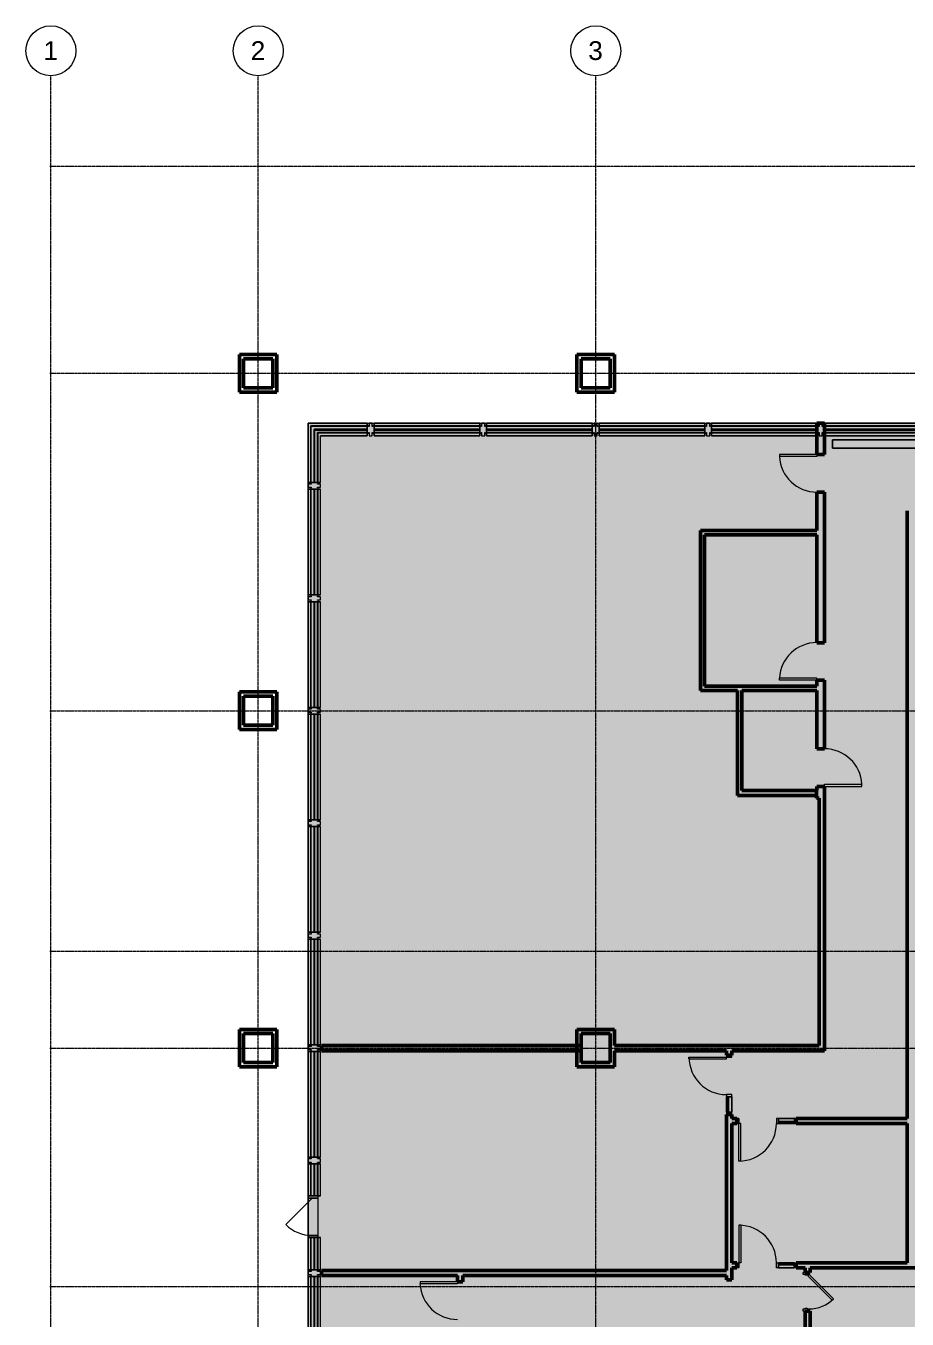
# Model space of a CAD drawing. Header units: inches. Extents: x -223 to 3310, y -687 to 1630.
# Drawn here: x -223 to 623, y 388 to 1630 of the extents above; entities that cross this region are included whole.
import ezdxf

# ---------------------------------------------------------------- set-up
doc = ezdxf.new("R2010")
doc.units = ezdxf.units.IN
doc.header["$MEASUREMENT"] = 0
doc.linetypes.add('Grid Line 1_2_', pattern=[0.875, 0.5, -0.125, 0.125, -0.125])
for name, color, linetype, lineweight in [('A-DOOR', 31, 'Continuous', 13), ('A-DOOR-FRAM', 31, 'Continuous', 20), ('A-DOOR-GLAZ', 31, 'Continuous', 30), ('A-FLOR', 192, 'Continuous', 13), ('A-FLOR-PATT', 8, 'Continuous', 13), ('A-GLAZ-CURT', 52, 'Continuous', 9), ('A-GLAZ-CWMG', 51, 'Continuous', 9), ('A-WALL', 113, 'Continuous', 13), ('I-WALL', 2, 'Continuous', 13), ('M-EQPM', 50, 'Continuous', 9), ('S-GRID', 1, 'Continuous', 9), ('S-GRID-IDEN', 1, 'Continuous', 9)]:
    doc.layers.add(name, color=color, linetype=linetype, lineweight=lineweight)
doc.styles.add('Arial_1', font='arial.ttf', dxfattribs={"height": 18})

# ---------------------------------------------------------------- blocks, each defined once
blk = doc.blocks.new('Single-Flush - 36_ x 84_-922003-Level 2')
at = {"layer": 'A-DOOR', "lineweight": 20}
for p, q in [((16, -3.6), (16, -39.6)), ((18, -3.6), (16, -3.6)), ((18, -3.6), (18, -39.6)), ((18, -39.6), (16, -39.6))]:
    blk.add_line(p, q, dxfattribs=at)
at = {"layer": 'A-DOOR', "lineweight": 9}
blk.add_arc((18, -3.6), 36.1, 180, 266.8211, dxfattribs=at)
blk = doc.blocks.new('Single-Flush - 36_ x 84_-922005-Level 2')
at = {"layer": 'A-DOOR', "lineweight": 20}
for p, q in [((16, 3.6), (16, 39.6)), ((18, 39.6), (16, 39.6)), ((18, 3.6), (18, 39.6)), ((18, 3.6), (16, 3.6))]:
    blk.add_line(p, q, dxfattribs=at)
at = {"layer": 'A-DOOR', "lineweight": 9}
blk.add_arc((18, 3.6), 36.1, 93.1789, 180, dxfattribs=at)
blk = doc.blocks.new('Door Single - Hinged _ Sidelite-Full - F-3_-0_ x 8_-0_ _ 14_ SL-1050490-Level 2')
at = {"layer": 'A-DOOR', "lineweight": 20}
for p, q in [((16.25, 38.5), (18, 38.5)), ((16.25, 38.5), (16.25, 2.5)), ((18, 38.5), (18, 2.5)), ((16.25, 2.5), (18, 2.5))]:
    blk.add_line(p, q, dxfattribs=at)
at = {"layer": 'A-DOOR'}
for p, q in [((18, 2.5), (18, 2.5)), ((18, 0.75), (18, 0.75))]:
    blk.add_line(p, q, dxfattribs=at)
at = {"layer": 'A-DOOR', "lineweight": 9}
blk.add_arc((18, 2.5), 36, 90, 180, dxfattribs=at)
at = {"layer": 'A-DOOR-FRAM'}
for p, q in [((-35, 2.5), (-37, 2.5)), ((-37, 2.5), (-37, -2.5)), ((-35, -2.5), (-35, 2.5)), ((-18, 2.5), (-20, 2.5)), ((-20, 2.5), (-20, -2.5)), ((-18, -2.5), (-18, 2.5)), ((20, 2.5), (18, 2.5)), ((18, 2.5), (18, -2.5)), ((20, -2.5), (20, 2.5)), ((-37, -2.5), (-35, -2.5)), ((-20, -2.5), (-18, -2.5)), ((18, -2.5), (20, -2.5))]:
    blk.add_line(p, q, dxfattribs=at)
at = {"layer": 'A-DOOR-FRAM', "lineweight": 9}
for p, q in [((-18, 2.5), (-37, 2.5)), ((-37, 2.5), (-37, 2.5)), ((-37, -2.5), (-37, 2.5)), ((-35, 2.5), (-35, 2.5)), ((-35, 2.5), (-20, 2.5)), ((-35, -2.5), (-35, 2.5)), ((-20, 2.5), (-20, 2.5)), ((-20, -2.5), (-20, 2.5)), ((-18, 2.5), (-18, 2.5)), ((-18, -2.5), (-18, 2.5)), ((20, 2.5), (18, 2.5)), ((18, 2.5), (18, 2.5)), ((18, -2.5), (18, 2.5)), ((20, 2.5), (20, 2.5)), ((20, -2.5), (20, 2.5)), ((-37, -2.5), (-37, -2.5)), ((-37, -2.5), (-18, -2.5)), ((-20, -2.5), (-35, -2.5)), ((-35, -2.5), (-35, -2.5)), ((-20, -2.5), (-20, -2.5)), ((-18, -2.5), (-18, -2.5)), ((18, -2.5), (18, -2.5)), ((18, -2.5), (20, -2.5)), ((20, -2.5), (20, -2.5))]:
    blk.add_line(p, q, dxfattribs=at)
at = {"layer": 'A-DOOR-GLAZ'}
blk.add_line((-35, 0.75), (-20, 0.75), dxfattribs=at)
blk = doc.blocks.new('Single-Flush - 36_ x 84_-471121-Level 2')
at = {"layer": 'A-DOOR', "lineweight": 20}
for p, q in [((16, 2.5), (16, 38.5)), ((18, 38.5), (16, 38.5)), ((18, 2.5), (18, 38.5)), ((18, 2.5), (16, 2.5))]:
    blk.add_line(p, q, dxfattribs=at)
at = {"layer": 'A-DOOR', "lineweight": 9}
blk.add_arc((18, 2.5), 36.1, 93.1789, 180, dxfattribs=at)
blk = doc.blocks.new('Door Single - Hinged _ Sidelite-Full - F-3_-0_ x 8_-0_ _ 14_ SL-1050516-Level 2')
at = {"layer": 'A-DOOR', "lineweight": 20}
for p, q in [((16.25, -2.4375), (18, -2.4375)), ((16.25, -38.4375), (16.25, -2.4375)), ((18, -38.4375), (18, -2.4375)), ((16.25, -38.4375), (18, -38.4375))]:
    blk.add_line(p, q, dxfattribs=at)
at = {"layer": 'A-DOOR'}
for p, q in [((18, -0.6875), (18, -0.6875)), ((18, -2.4375), (18, -2.4375))]:
    blk.add_line(p, q, dxfattribs=at)
at = {"layer": 'A-DOOR', "lineweight": 9}
blk.add_arc((18, -2.4375), 36, 180, 270, dxfattribs=at)
at = {"layer": 'A-DOOR-FRAM'}
for p, q in [((-37, 2.4375), (-35, 2.4375)), ((-37, -2.4375), (-37, 2.4375)), ((-35, 2.4375), (-35, -2.4375)), ((-20, 2.4375), (-18, 2.4375)), ((-20, -2.4375), (-20, 2.4375)), ((-18, 2.4375), (-18, -2.4375)), ((18, 2.4375), (20, 2.4375)), ((18, -2.4375), (18, 2.4375)), ((20, 2.4375), (20, -2.4375)), ((-35, -2.4375), (-37, -2.4375)), ((-18, -2.4375), (-20, -2.4375)), ((20, -2.4375), (18, -2.4375))]:
    blk.add_line(p, q, dxfattribs=at)
at = {"layer": 'A-DOOR-FRAM', "lineweight": 9}
for p, q in [((-37, 2.4375), (-37, -2.4375)), ((-37, 2.4375), (-18, 2.4375)), ((-37, 2.4375), (-37, 2.4375)), ((-35, 2.4375), (-35, -2.4375)), ((-35, 2.4375), (-35, 2.4375)), ((-20, 2.4375), (-35, 2.4375)), ((-20, 2.4375), (-20, -2.4375)), ((-20, 2.4375), (-20, 2.4375)), ((-18, 2.4375), (-18, -2.4375)), ((-18, 2.4375), (-18, 2.4375)), ((18, 2.4375), (18, -2.4375)), ((18, 2.4375), (20, 2.4375)), ((18, 2.4375), (18, 2.4375)), ((20, 2.4375), (20, -2.4375)), ((20, 2.4375), (20, 2.4375)), ((-37, -2.4375), (-37, -2.4375)), ((-18, -2.4375), (-37, -2.4375)), ((-35, -2.4375), (-20, -2.4375)), ((-35, -2.4375), (-35, -2.4375)), ((-20, -2.4375), (-20, -2.4375)), ((-18, -2.4375), (-18, -2.4375)), ((18, -2.4375), (18, -2.4375)), ((20, -2.4375), (18, -2.4375)), ((20, -2.4375), (20, -2.4375))]:
    blk.add_line(p, q, dxfattribs=at)
at = {"layer": 'A-DOOR-GLAZ'}
blk.add_line((-35, -0.6875), (-20, -0.6875), dxfattribs=at)
blk = doc.blocks.new('Door-Passage-Single-Flush - 33_ x 84_-2993196-Level 2')
at = {"layer": 'A-DOOR', "lineweight": 20}
for p, q in [((-8.1, -23.8), (15.3, -0.5)), ((16.5, -1.7), (-6.8, -25)), ((15.3, -0.5), (16.5, -1.7)), ((-6.8, -25), (-8.1, -23.8))]:
    blk.add_line(p, q, dxfattribs=at)
at = {"layer": 'A-DOOR', "lineweight": 9}
blk.add_arc((16.5, -1.7), 33, 180, 225, dxfattribs=at)
at = {"layer": 'A-DOOR-FRAM'}
for p, q in [((-18.5, 4.1), (-16.5, 4.1)), ((-18.5, -1.7), (-18.5, 4.1)), ((-16.5, 4.1), (-16.5, 2.1)), ((-16.5, 2.1), (-15.9, 2.1)), ((-16.5, 0.3), (-16.5, -1.7)), ((-15.9, 0.3), (-16.5, 0.3)), ((-15.9, 2.1), (-15.9, 0.3)), ((15.9, 2.1), (16.5, 2.1)), ((15.9, 0.3), (15.9, 2.1)), ((16.5, 0.3), (15.9, 0.3)), ((16.5, 4.1), (18.5, 4.1)), ((16.5, 2.1), (16.5, 4.1)), ((16.5, -1.7), (16.5, 0.3)), ((18.5, 4.1), (18.5, -1.7)), ((-16.5, -1.7), (-18.5, -1.7)), ((18.5, -1.7), (16.5, -1.7))]:
    blk.add_line(p, q, dxfattribs=at)
blk = doc.blocks.new('System Panel - Glazed-1469462-Level 2')
at = {"layer": 'A-GLAZ-CURT', "lineweight": 13}
for p, q in [((25.4, 0.5), (-25.4, 0.5)), ((-25.4, 0.5), (-25.4, -0.5)), ((25.4, -0.5), (25.4, 0.5)), ((-25.4, -0.5), (25.4, -0.5))]:
    blk.add_line(p, q, dxfattribs=at)
at = {"layer": 'A-GLAZ-CURT'}
for p, q in [((-25.4, 0.5), (-25.4, 0.5)), ((25.4, 0.5), (25.4, 0.5)), ((-25.4, -0.5), (-25.4, -0.5)), ((25.4, -0.5), (25.4, -0.5))]:
    blk.add_line(p, q, dxfattribs=at)
blk = doc.blocks.new('System Panel - Glazed-1395019-Level 2')
at = {"layer": 'A-GLAZ-CURT', "lineweight": 13}
for p, q in [((50.7, 0.5), (-50.7, 0.5)), ((-50.7, 0.5), (-50.7, -0.5)), ((50.7, -0.5), (50.7, 0.5)), ((-50.7, -0.5), (50.7, -0.5))]:
    blk.add_line(p, q, dxfattribs=at)
at = {"layer": 'A-GLAZ-CURT'}
for p, q in [((-50.7, 0.5), (-50.7, 0.5)), ((50.7, 0.5), (50.7, 0.5)), ((-50.7, -0.5), (-50.7, -0.5)), ((50.7, -0.5), (50.7, -0.5))]:
    blk.add_line(p, q, dxfattribs=at)
blk = doc.blocks.new('System Panel - Glazed-1469461-Level 2')
at = {"layer": 'A-GLAZ-CURT', "lineweight": 13}
for p, q in [((50.7, 0.5), (-50.7, 0.5)), ((-50.7, 0.5), (-50.7, -0.5)), ((50.7, -0.5), (50.7, 0.5)), ((-50.7, -0.5), (50.7, -0.5))]:
    blk.add_line(p, q, dxfattribs=at)
at = {"layer": 'A-GLAZ-CURT'}
for p, q in [((-50.7, 0.5), (-50.7, 0.5)), ((50.7, 0.5), (50.7, 0.5)), ((-50.7, -0.5), (-50.7, -0.5)), ((50.7, -0.5), (50.7, -0.5))]:
    blk.add_line(p, q, dxfattribs=at)
blk = doc.blocks.new('System Panel - Glazed-1469370-Level 2')
at = {"layer": 'A-GLAZ-CURT', "lineweight": 13}
for p, q in [((15.4, 0.5), (-15.4, 0.5)), ((-15.4, 0.5), (-15.4, -0.5)), ((15.4, -0.5), (15.4, 0.5)), ((-15.4, -0.5), (15.4, -0.5))]:
    blk.add_line(p, q, dxfattribs=at)
at = {"layer": 'A-GLAZ-CURT'}
for p, q in [((-15.4, 0.5), (-15.4, 0.5)), ((15.4, 0.5), (15.4, 0.5)), ((-15.4, -0.5), (-15.4, -0.5)), ((15.4, -0.5), (15.4, -0.5))]:
    blk.add_line(p, q, dxfattribs=at)
blk = doc.blocks.new('Rectangular Mullion - WCB_Mullion_01-1008572-Level 2')
at = {"layer": 'A-GLAZ-CWMG', "lineweight": 20}
for p, q in [((-3.2, -3.5), (-3.2, 3.5)), ((-3.2, 3.5), (-2, 3.5)), ((-2, 3.5), (-2, 3)), ((-2, 3), (-1.5, 3)), ((-1.5, 3), (-1.5, 6)), ((-1.5, 6), (1.5, 6)), ((1.5, 6), (1.5, 3)), ((1.5, 3), (2, 3)), ((2, 3), (2, 3.5)), ((2, 3.5), (3.3, 3.5)), ((3.3, 3.5), (3.3, -3.5)), ((-2, -3.5), (-3.2, -3.5)), ((-1.5, -3), (-2, -3)), ((-2, -3), (-2, -3.5)), ((-1.5, -6), (-1.5, -3)), ((1.5, -6), (-1.5, -6)), ((2, -3), (1.5, -3)), ((1.5, -3), (1.5, -6)), ((2, -3.5), (2, -3)), ((3.3, -3.5), (2, -3.5))]:
    blk.add_line(p, q, dxfattribs=at)
at = {"layer": 'A-GLAZ-CWMG'}
for p, q in [((-3.2, 3.5), (-3.2, 3.5)), ((-2, 3.5), (-2, 3.5)), ((-2, 3), (-2, 3)), ((-1.5, 6), (-1.5, 6)), ((-1.5, 3), (-1.5, 3)), ((1.5, 6), (1.5, 6)), ((1.5, 3), (1.5, 3)), ((2, 3.5), (2, 3.5)), ((2, 3), (2, 3)), ((3.3, 3.5), (3.3, 3.5)), ((-3.2, -3.5), (-3.2, -3.5)), ((-2, -3), (-2, -3)), ((-2, -3.5), (-2, -3.5)), ((-1.5, -3), (-1.5, -3)), ((-1.5, -6), (-1.5, -6)), ((1.5, -3), (1.5, -3)), ((1.5, -6), (1.5, -6)), ((2, -3), (2, -3)), ((2, -3.5), (2, -3.5)), ((3.3, -3.5), (3.3, -3.5))]:
    blk.add_line(p, q, dxfattribs=at)
blk = doc.blocks.new('Rectangular Mullion - WCB_Mullion_01-963693-Level 2')
at = {"layer": 'A-GLAZ-CWMG'}
for p, q in [((48, 1248), (48, 1248)), ((48, 1248), (48, 1191.2)), ((48, 1191.2), (48, 1248)), ((50.5, 1245.5), (50.5, 1245.5)), ((50.5, 1191.2), (50.5, 1245.5)), ((50.5, 1191.2), (50.5, 1245.5)), ((50.5, 1245.5), (50.5, 1245.5)), ((50.5, 1191.2), (50.5, 1245.5)), ((50.5, 1191.2), (50.5, 1245.5)), ((51, 1245), (51, 1245)), ((51, 1191.2), (51, 1245)), ((51, 1191.2), (51, 1245)), ((51, 1245), (51, 1245)), ((51, 1191.2), (51, 1245)), ((51, 1191.2), (51, 1245)), ((57, 1239), (57, 1239)), ((57, 1191.2), (57, 1239)), ((57, 1191.2), (57, 1239)), ((57, 1239), (57, 1239)), ((57, 1191.2), (57, 1239)), ((57, 1191.2), (57, 1239)), ((57.5, 1238.5), (57.5, 1238.5)), ((57.5, 1191.2), (57.5, 1238.5)), ((57.5, 1191.2), (57.5, 1238.5)), ((57.5, 1238.5), (57.5, 1238.5)), ((57.5, 1191.2), (57.5, 1238.5)), ((57.5, 1191.2), (57.5, 1238.5)), ((60, 1236), (60, 1236)), ((60, 1191.2), (60, 1236)), ((60, 1191.2), (60, 1236)), ((48, 1191.2), (51, 1191.2)), ((51, 1191.2), (48, 1191.2)), ((48, 1191.2), (48, 1191.2)), ((51, 1191.2), (50.5, 1191.2)), ((50.5, 1191.2), (50.5, 1191.2)), ((50.5, 1191.2), (57.5, 1191.2)), ((57.5, 1191.2), (50.5, 1191.2)), ((50.5, 1191.2), (50.5, 1191.2)), ((50.5, 1191.2), (51, 1191.2)), ((51, 1191.2), (51, 1191.2)), ((51, 1191.2), (51, 1191.2)), ((57.5, 1191.2), (57, 1191.2)), ((57, 1191.2), (57, 1191.2)), ((57, 1191.2), (60, 1191.2)), ((60, 1191.2), (57, 1191.2)), ((57, 1191.2), (57, 1191.2)), ((57, 1191.2), (57.5, 1191.2)), ((57.5, 1191.2), (57.5, 1191.2)), ((57.5, 1191.2), (57.5, 1191.2)), ((60, 1191.2), (60, 1191.2))]:
    blk.add_line(p, q, dxfattribs=at)
blk = doc.blocks.new('Rectangular Mullion - WCB_Mullion_01-957299-Level 2')
at = {"layer": 'A-GLAZ-CWMG'}
for p, q in [((48, 1184.7), (48, 1184.7)), ((48, 1184.7), (51, 1184.7)), ((51, 1184.7), (48, 1184.7)), ((48, 1184.7), (48, 1083.2)), ((48, 1083.2), (48, 1184.7)), ((51, 1184.7), (50.5, 1184.7)), ((50.5, 1184.7), (50.5, 1184.7)), ((50.5, 1184.7), (57.5, 1184.7)), ((57.5, 1184.7), (50.5, 1184.7)), ((50.5, 1184.7), (50.5, 1184.7)), ((50.5, 1184.7), (51, 1184.7)), ((50.5, 1083.2), (50.5, 1184.7)), ((50.5, 1083.2), (50.5, 1184.7)), ((50.5, 1083.2), (50.5, 1184.7)), ((50.5, 1083.2), (50.5, 1184.7)), ((51, 1184.7), (51, 1184.7)), ((51, 1184.7), (51, 1184.7)), ((51, 1083.2), (51, 1184.7)), ((51, 1083.2), (51, 1184.7)), ((51, 1083.2), (51, 1184.7)), ((51, 1083.2), (51, 1184.7)), ((57.5, 1184.7), (57, 1184.7)), ((57, 1184.7), (57, 1184.7)), ((57, 1184.7), (60, 1184.7)), ((60, 1184.7), (57, 1184.7)), ((57, 1184.7), (57, 1184.7)), ((57, 1184.7), (57.5, 1184.7)), ((57, 1083.2), (57, 1184.7)), ((57, 1083.2), (57, 1184.7)), ((57, 1083.2), (57, 1184.7)), ((57, 1083.2), (57, 1184.7)), ((57.5, 1184.7), (57.5, 1184.7)), ((57.5, 1184.7), (57.5, 1184.7)), ((57.5, 1083.2), (57.5, 1184.7)), ((57.5, 1083.2), (57.5, 1184.7)), ((57.5, 1083.2), (57.5, 1184.7)), ((57.5, 1083.2), (57.5, 1184.7)), ((60, 1184.7), (60, 1184.7)), ((60, 1083.2), (60, 1184.7)), ((60, 1083.2), (60, 1184.7)), ((48, 1083.2), (51, 1083.2)), ((51, 1083.2), (48, 1083.2)), ((48, 1083.2), (48, 1083.2)), ((51, 1083.2), (50.5, 1083.2)), ((50.5, 1083.2), (50.5, 1083.2)), ((50.5, 1083.2), (57.5, 1083.2)), ((57.5, 1083.2), (50.5, 1083.2)), ((50.5, 1083.2), (50.5, 1083.2)), ((50.5, 1083.2), (51, 1083.2)), ((51, 1083.2), (51, 1083.2)), ((51, 1083.2), (51, 1083.2)), ((57.5, 1083.2), (57, 1083.2)), ((57, 1083.2), (57, 1083.2)), ((57, 1083.2), (60, 1083.2)), ((60, 1083.2), (57, 1083.2)), ((57, 1083.2), (57, 1083.2)), ((57, 1083.2), (57.5, 1083.2)), ((57.5, 1083.2), (57.5, 1083.2)), ((57.5, 1083.2), (57.5, 1083.2)), ((60, 1083.2), (60, 1083.2))]:
    blk.add_line(p, q, dxfattribs=at)
blk = doc.blocks.new('Rectangular Mullion - WCB_Mullion_01-1008837-Level 2')
at = {"layer": 'A-GLAZ-CWMG'}
for p, q in [((48, 536.7), (48, 536.7)), ((48, 536.7), (51, 536.7)), ((51, 536.7), (48, 536.7)), ((48, 536.7), (48, 506)), ((48, 506), (48, 536.7)), ((51, 536.7), (50.5, 536.7)), ((50.5, 536.7), (50.5, 536.7)), ((50.5, 536.7), (57.5, 536.7)), ((57.5, 536.7), (50.5, 536.7)), ((50.5, 536.7), (50.5, 536.7)), ((50.5, 536.7), (51, 536.7)), ((50.5, 506), (50.5, 536.7)), ((50.5, 506), (50.5, 536.7)), ((50.5, 506), (50.5, 536.7)), ((50.5, 506), (50.5, 536.7)), ((51, 536.7), (51, 536.7)), ((51, 536.7), (51, 536.7)), ((51, 506), (51, 536.7)), ((51, 506), (51, 536.7)), ((51, 506), (51, 536.7)), ((51, 506), (51, 536.7)), ((57.5, 536.7), (57, 536.7)), ((57, 536.7), (57, 536.7)), ((57, 536.7), (60, 536.7)), ((60, 536.7), (57, 536.7)), ((57, 536.7), (57, 536.7)), ((57, 536.7), (57.5, 536.7)), ((57, 506), (57, 536.7)), ((57, 506), (57, 536.7)), ((57, 506), (57, 536.7)), ((57, 506), (57, 536.7)), ((57.5, 536.7), (57.5, 536.7)), ((57.5, 536.7), (57.5, 536.7)), ((57.5, 506), (57.5, 536.7)), ((57.5, 506), (57.5, 536.7)), ((57.5, 506), (57.5, 536.7)), ((57.5, 506), (57.5, 536.7)), ((60, 536.7), (60, 536.7)), ((60, 506), (60, 536.7)), ((60, 506), (60, 536.7)), ((48, 506), (51, 506)), ((51, 506), (48, 506)), ((48, 506), (48, 506)), ((51, 506), (50.5, 506)), ((50.5, 506), (50.5, 506)), ((50.5, 506), (57.5, 506)), ((57.5, 506), (50.5, 506)), ((50.5, 506), (50.5, 506)), ((50.5, 506), (51, 506)), ((51, 506), (51, 506)), ((51, 506), (51, 506)), ((57.5, 506), (57, 506)), ((57, 506), (57, 506)), ((57, 506), (60, 506)), ((60, 506), (57, 506)), ((57, 506), (57, 506)), ((57, 506), (57.5, 506)), ((57.5, 506), (57.5, 506)), ((57.5, 506), (57.5, 506)), ((60, 506), (60, 506))]:
    blk.add_line(p, q, dxfattribs=at)
blk = doc.blocks.new('System Panel - Glazed-1636993-Level 2')
at = {"layer": 'A-GLAZ-CURT', "lineweight": 13}
for p, q in [((25.4, 0.5), (-25.4, 0.5)), ((-25.4, 0.5), (-25.4, -0.5)), ((25.4, -0.5), (25.4, 0.5)), ((-25.4, -0.5), (25.4, -0.5))]:
    blk.add_line(p, q, dxfattribs=at)
at = {"layer": 'A-GLAZ-CURT'}
for p, q in [((-25.4, 0.5), (-25.4, 0.5)), ((25.4, 0.5), (25.4, 0.5)), ((-25.4, -0.5), (-25.4, -0.5)), ((25.4, -0.5), (25.4, -0.5))]:
    blk.add_line(p, q, dxfattribs=at)
blk = doc.blocks.new('Rectangular Mullion - WCB_Mullion_01-963694-Level 2')
at = {"layer": 'A-GLAZ-CWMG'}
for p, q in [((48, 1248), (48, 1248)), ((104.8, 1248), (48, 1248)), ((104.8, 1248), (48, 1248)), ((50.5, 1245.5), (50.5, 1245.5)), ((104.8, 1245.5), (50.5, 1245.5)), ((104.8, 1245.5), (50.5, 1245.5)), ((50.5, 1245.5), (50.5, 1245.5)), ((104.8, 1245.5), (50.5, 1245.5)), ((104.8, 1245.5), (50.5, 1245.5)), ((51, 1245), (51, 1245)), ((104.8, 1245), (51, 1245)), ((104.8, 1245), (51, 1245)), ((51, 1245), (51, 1245)), ((104.8, 1245), (51, 1245)), ((104.8, 1245), (51, 1245)), ((104.8, 1245), (104.8, 1248)), ((104.8, 1248), (104.8, 1248)), ((104.8, 1248), (104.8, 1245)), ((104.8, 1238.5), (104.8, 1245.5)), ((104.8, 1245.5), (104.8, 1245.5)), ((104.8, 1245.5), (104.8, 1245)), ((104.8, 1245), (104.8, 1245.5)), ((104.8, 1245.5), (104.8, 1245.5)), ((104.8, 1245.5), (104.8, 1238.5)), ((104.8, 1245), (104.8, 1245)), ((104.8, 1245), (104.8, 1245)), ((57, 1239), (57, 1239)), ((104.8, 1239), (57, 1239)), ((104.8, 1239), (57, 1239)), ((57, 1239), (57, 1239)), ((104.8, 1239), (57, 1239)), ((104.8, 1239), (57, 1239)), ((57.5, 1238.5), (57.5, 1238.5)), ((104.8, 1238.5), (57.5, 1238.5)), ((104.8, 1238.5), (57.5, 1238.5)), ((57.5, 1238.5), (57.5, 1238.5)), ((104.8, 1238.5), (57.5, 1238.5)), ((104.8, 1238.5), (57.5, 1238.5)), ((60, 1236), (60, 1236)), ((60, 1236), (104.8, 1236)), ((104.8, 1236), (60, 1236)), ((104.8, 1236), (104.8, 1239)), ((104.8, 1239), (104.8, 1239)), ((104.8, 1239), (104.8, 1238.5)), ((104.8, 1238.5), (104.8, 1239)), ((104.8, 1239), (104.8, 1239)), ((104.8, 1239), (104.8, 1236)), ((104.8, 1238.5), (104.8, 1238.5)), ((104.8, 1238.5), (104.8, 1238.5)), ((104.8, 1236), (104.8, 1236))]:
    blk.add_line(p, q, dxfattribs=at)
blk = doc.blocks.new('System Panel - Glazed-1636994-Level 2')
at = {"layer": 'A-GLAZ-CURT', "lineweight": 13}
for p, q in [((50.7, 0.5), (-50.7, 0.5)), ((-50.7, 0.5), (-50.7, -0.5)), ((50.7, -0.5), (50.7, 0.5)), ((-50.7, -0.5), (50.7, -0.5))]:
    blk.add_line(p, q, dxfattribs=at)
at = {"layer": 'A-GLAZ-CURT'}
for p, q in [((-50.7, 0.5), (-50.7, 0.5)), ((50.7, 0.5), (50.7, 0.5)), ((-50.7, -0.5), (-50.7, -0.5)), ((50.7, -0.5), (50.7, -0.5))]:
    blk.add_line(p, q, dxfattribs=at)
blk = doc.blocks.new('Rectangular Mullion - WCB_Mullion_01-1474852-Level 2')
at = {"layer": 'A-GLAZ-CWMG', "lineweight": 20}
for p, q in [((-3.2, -3.5), (-3.2, 3.5)), ((-3.2, 3.5), (-2, 3.5)), ((-2, 3.5), (-2, 3)), ((-2, 3), (-1.5, 3)), ((-1.5, 3), (-1.5, 6)), ((-1.5, 6), (1.5, 6)), ((1.5, 6), (1.5, 3)), ((1.5, 3), (2, 3)), ((2, 3), (2, 3.5)), ((2, 3.5), (3.3, 3.5)), ((3.3, 3.5), (3.3, -3.5)), ((-2, -3.5), (-3.2, -3.5)), ((-1.5, -3), (-2, -3)), ((-2, -3), (-2, -3.5)), ((-1.5, -6), (-1.5, -3)), ((1.5, -6), (-1.5, -6)), ((2, -3), (1.5, -3)), ((1.5, -3), (1.5, -6)), ((2, -3.5), (2, -3)), ((3.3, -3.5), (2, -3.5))]:
    blk.add_line(p, q, dxfattribs=at)
at = {"layer": 'A-GLAZ-CWMG'}
for p, q in [((-3.2, 3.5), (-3.2, 3.5)), ((-2, 3.5), (-2, 3.5)), ((-2, 3), (-2, 3)), ((-1.5, 6), (-1.5, 6)), ((-1.5, 3), (-1.5, 3)), ((1.5, 6), (1.5, 6)), ((1.5, 3), (1.5, 3)), ((2, 3.5), (2, 3.5)), ((2, 3), (2, 3)), ((3.3, 3.5), (3.3, 3.5)), ((-3.2, -3.5), (-3.2, -3.5)), ((-2, -3), (-2, -3)), ((-2, -3.5), (-2, -3.5)), ((-1.5, -3), (-1.5, -3)), ((-1.5, -6), (-1.5, -6)), ((1.5, -3), (1.5, -3)), ((1.5, -6), (1.5, -6)), ((2, -3), (2, -3)), ((2, -3.5), (2, -3.5)), ((3.3, -3.5), (3.3, -3.5))]:
    blk.add_line(p, q, dxfattribs=at)
blk = doc.blocks.new('Door-Curtain-Wall-Single-Glass - Door-Curtain-Wall-Single-Glass-1008850-Level 2')
at = {"layer": 'A-DOOR', "lineweight": 9}
blk.add_line((18, 2), (-7.5, 27.5), dxfattribs=at)
blk.add_arc((18, 2), 36, 135, 180, dxfattribs=at)
blk = doc.blocks.new('System Panel - Glazed-1469372-Level 2')
at = {"layer": 'A-GLAZ-CURT', "lineweight": 13}
for p, q in [((15.4, 0.5), (-15.4, 0.5)), ((-15.4, 0.5), (-15.4, -0.5)), ((15.4, -0.5), (15.4, 0.5)), ((-15.4, -0.5), (15.4, -0.5))]:
    blk.add_line(p, q, dxfattribs=at)
at = {"layer": 'A-GLAZ-CURT'}
for p, q in [((-15.4, 0.5), (-15.4, 0.5)), ((15.4, 0.5), (15.4, 0.5)), ((-15.4, -0.5), (-15.4, -0.5)), ((15.4, -0.5), (15.4, -0.5))]:
    blk.add_line(p, q, dxfattribs=at)
blk = doc.blocks.new('Rectangular Mullion - WCB_Mullion_01-1008735-Level 2')
at = {"layer": 'A-GLAZ-CWMG'}
for p, q in [((48, 466), (48, 466)), ((48, 466), (51, 466)), ((51, 466), (48, 466)), ((48, 466), (48, 435.2)), ((48, 435.2), (48, 466)), ((51, 466), (50.5, 466)), ((50.5, 466), (50.5, 466)), ((50.5, 466), (57.5, 466)), ((57.5, 466), (50.5, 466)), ((50.5, 466), (50.5, 466)), ((50.5, 466), (51, 466)), ((50.5, 435.2), (50.5, 466)), ((50.5, 435.2), (50.5, 466)), ((50.5, 435.2), (50.5, 466)), ((50.5, 435.2), (50.5, 466)), ((51, 466), (51, 466)), ((51, 466), (51, 466)), ((51, 435.2), (51, 466)), ((51, 435.2), (51, 466)), ((51, 435.2), (51, 466)), ((51, 435.2), (51, 466)), ((57.5, 466), (57, 466)), ((57, 466), (57, 466)), ((57, 466), (60, 466)), ((60, 466), (57, 466)), ((57, 466), (57, 466)), ((57, 466), (57.5, 466)), ((57, 435.2), (57, 466)), ((57, 435.2), (57, 466)), ((57, 435.2), (57, 466)), ((57, 435.2), (57, 466)), ((57.5, 466), (57.5, 466)), ((57.5, 466), (57.5, 466)), ((57.5, 435.2), (57.5, 466)), ((57.5, 435.2), (57.5, 466)), ((57.5, 435.2), (57.5, 466)), ((57.5, 435.2), (57.5, 466)), ((60, 466), (60, 466)), ((60, 435.2), (60, 466)), ((60, 435.2), (60, 466)), ((48, 435.2), (51, 435.2)), ((51, 435.2), (48, 435.2)), ((48, 435.2), (48, 435.2)), ((51, 435.2), (50.5, 435.2)), ((50.5, 435.2), (50.5, 435.2)), ((50.5, 435.2), (57.5, 435.2)), ((57.5, 435.2), (50.5, 435.2)), ((50.5, 435.2), (50.5, 435.2)), ((50.5, 435.2), (51, 435.2)), ((51, 435.2), (51, 435.2)), ((51, 435.2), (51, 435.2)), ((57.5, 435.2), (57, 435.2)), ((57, 435.2), (57, 435.2)), ((57, 435.2), (60, 435.2)), ((60, 435.2), (57, 435.2)), ((57, 435.2), (57, 435.2)), ((57, 435.2), (57.5, 435.2)), ((57.5, 435.2), (57.5, 435.2)), ((57.5, 435.2), (57.5, 435.2)), ((60, 435.2), (60, 435.2))]:
    blk.add_line(p, q, dxfattribs=at)
blk = doc.blocks.new('Rectangular Mullion - 2_ x 9_5_ rectangular-1008619-Level 2')
at = {"layer": 'A-GLAZ-CWMG', "lineweight": 20}
for p, q in [((-1, 6), (1, 6)), ((-1, -3.5), (-1, 6)), ((1, 6), (1, -3.5)), ((1, -3.5), (-1, -3.5))]:
    blk.add_line(p, q, dxfattribs=at)
at = {"layer": 'A-GLAZ-CWMG'}
for p, q in [((-1, 6), (-1, 6)), ((1, 6), (1, 6)), ((-1, -3.5), (-1, -3.5)), ((1, -3.5), (1, -3.5))]:
    blk.add_line(p, q, dxfattribs=at)
blk = doc.blocks.new('Rectangular Mullion - 2_ x 9_5_ rectangular-1008849-Level 2')
at = {"layer": 'A-GLAZ-CWMG'}
for p, q in [((48, 504), (48, 504)), ((48, 504), (57.5, 504)), ((57.5, 504), (48, 504)), ((48, 504), (48, 468)), ((48, 468), (48, 504)), ((57.5, 504), (57.5, 504)), ((57.5, 468), (57.5, 504)), ((57.5, 468), (57.5, 504)), ((48, 468), (57.5, 468)), ((57.5, 468), (48, 468)), ((48, 468), (48, 468)), ((57.5, 468), (57.5, 468))]:
    blk.add_line(p, q, dxfattribs=at)
blk = doc.blocks.new('Generic Fin Tube Cover - Generic Fin Tube Cover-1512373-Level 2')
at = {"layer": 'M-EQPM'}
for p, q in [((235.8, 8), (-235.8, 8)), ((-235.8, 8), (-235.8, 0)), ((-235.8, 0), (-235.8, 8)), ((-235.8, 8), (235.8, 8)), ((-235.8, 8), (-235.8, 8)), ((235.8, 0), (235.8, 8)), ((235.8, 8), (235.8, 0)), ((235.8, 8), (235.8, 8)), ((-235.8, 0), (235.8, 0)), ((235.8, 0), (-235.8, 0)), ((-235.8, 0), (-235.8, 0)), ((235.8, 0), (235.8, 0))]:
    blk.add_line(p, q, dxfattribs=at)
blk = doc.blocks.new('Grid - Grid Head - Circle-50561-Level 2')
at = {"layer": 'S-GRID-IDEN'}
blk.add_circle((0, 0), 0.25, dxfattribs=at)

msp = doc.modelspace()

# ---------------------------------------------------------------- hatches: boundary and pattern name
at = {"layer": 'A-FLOR-PATT', "lineweight": 9}
h = msp.add_hatch(dxfattribs=at)
h.set_pattern_fill('FP_1', color=256, style=0, pattern_type=2)
h.set_pattern_definition([(0, (0, 0), (30.72, 7.68), [1.267, -21.773, 1.267, -21.773, -122.88]), (0, (0, 0), (30.72, 7.68), [-46.08, 1.267, -44.813, 1.267, -21.773, -53.76]), (0, (0, 0), (30.72, 7.68), [-115.2, 1.267, -14.093, 1.267, -37.133]), (120, (11.52, 3.84), (-22.011075, 22.7643), [1.267, -21.773, 1.267, -21.773, -122.88]), (120, (11.52, 3.84), (-22.011075, 22.7643), [-46.08, 1.267, -44.813, 1.267, -21.773, -53.76]), (120, (11.52, 3.84), (-22.011075, 22.7643), [-115.2, 1.267, -14.093, 1.267, -37.133]), (240, (15.36, 19.2), (-8.708925, -30.4443), [1.267, -21.773, 1.267, -21.773, -122.88]), (240, (15.36, 19.2), (-8.708925, -30.4443), [-46.08, 1.267, -44.813, 1.267, -21.773, -53.76]), (240, (15.36, 19.2), (-8.708925, -30.4443), [-115.2, 1.267, -14.093, 1.267, -37.133])])
h.paths.add_polyline_path([(992.1, 270), (992.1, -145.5), (952.1, -145.5), (952.1, 48), (48, 48), (48, 1248), (1028.3, 1248), (1028.3, 1507.1), (1563.8, 1507.1), (1563.8, 1248), (2544, 1248), (2544, 426), (2544, 425.5), (2367.9, 425.5), (2367.9, 325.2), (2367.9, 196), (2231.4, 196), (2231.4, -161.2), (1981, -161.2), (1981, 236), (1836, 236), (1836, 212), (1187.5, 212), (1187.5, 236), (1057.1, 236), (1057.1, 270)], flags=0)
h.paths.add_polyline_path([(941, 613), (846, 613), (846, 500), (941, 500)], flags=0)
h.paths.add_polyline_path([(1632.1, 1224), (1632.1, 1046), (1692.1, 1046), (1692.1, 1224)], flags=0)
h.paths.add_polyline_path([(786.1, 748), (713, 748), (713, 838.9), (665, 838.9), (665, 426.5), (834.1, 426.5), (834.1, 838.9), (786.1, 838.9)], flags=0)

# ---------------------------------------------------------------- linework, layer by layer
at = {"layer": 'A-FLOR'}
for p, q in [((48, 48), (48, 1248)), ((48, 1248), (1028.3, 1248))]:
    msp.add_line(p, q, dxfattribs=at)
at = {"layer": 'A-WALL', "lineweight": 50}
for p, q in [((536.4, 1248), (536.4, 1218)), ((543.6, 1248), (536.4, 1248)), ((543.6, 1218), (543.6, 1248)), ((536.4, 1218), (543.6, 1218)), ((536.4, 1182), (536.4, 1144.9)), ((543.6, 1182), (536.4, 1182)), ((543.6, 1037.3), (543.6, 1182)), ((536.4, 1141), (536.4, 1037.3)), ((536.4, 1037.3), (543.6, 1037.3)), ((536.4, 1001.3), (536.4, 995.6)), ((543.6, 1001.3), (536.4, 1001.3)), ((543.6, 935.3), (543.6, 1001.3)), ((536.4, 991.3), (536.4, 935.3)), ((536.4, 935.3), (543.6, 935.3)), ((536.4, 899.3), (536.4, 897.3)), ((543.6, 899.3), (536.4, 899.3)), ((536.4, 897.3), (536.4, 897.3)), ((543.6, 897.3), (543.6, 899.3))]:
    msp.add_line(p, q, dxfattribs=at)
at = {"layer": 'I-WALL', "lineweight": 50}
for p, q in [((18, 1314), (-18, 1314)), ((-18, 1314), (-18, 1278)), ((-14, 1310), (14, 1310)), ((-14, 1282), (-14, 1310)), ((14, 1310), (14, 1282)), ((18, 1278), (18, 1314)), ((342, 1314), (306, 1314)), ((306, 1314), (306, 1278)), ((310, 1310), (338, 1310)), ((310, 1282), (310, 1310)), ((338, 1310), (338, 1282)), ((342, 1278), (342, 1314)), ((14, 1282), (-14, 1282)), ((338, 1282), (310, 1282)), ((-18, 1278), (18, 1278)), ((306, 1278), (342, 1278)), ((623, 1164), (623, 580.5)), ((536.4, 1144.9), (424.5, 1144.9)), ((424.5, 1144.9), (424.5, 991.3)), ((428.4, 1141), (536.4, 1141)), ((428.4, 995.6), (428.4, 1141)), ((536.4, 995.6), (428.4, 995.6)), ((18, 990), (-18, 990)), ((-18, 990), (-18, 954)), ((-14, 986), (14, 986)), ((-14, 958), (-14, 986)), ((14, 986), (14, 958)), ((18, 954), (18, 990)), ((424.5, 991.3), (460.2, 991.3)), ((460.2, 991.3), (460.2, 890.4)), ((464.4, 991.3), (536.4, 991.3)), ((464.4, 895.3), (464.4, 991.3)), ((14, 958), (-14, 958)), ((-18, 954), (18, 954)), ((536.4, 895.3), (464.4, 895.3)), ((535.9, 888.1), (535.9, 895.3)), ((536.4, 897.3), (536.4, 895.3)), ((543.6, 895.3), (543.6, 897.3)), ((543.6, 888.1), (543.6, 895.3)), ((460.2, 890.4), (535.9, 890.4)), ((535.9, 888.1), (538.6, 888.1)), ((538.6, 888.1), (538.6, 650.5)), ((543.6, 645.5), (543.6, 888.1)), ((18, 666), (-18, 666)), ((-18, 666), (-18, 630)), ((-14, 662), (14, 662)), ((-14, 634), (-14, 662)), ((14, 662), (14, 634)), ((18, 630), (18, 666)), ((342, 666), (306, 666)), ((306, 666), (306, 630)), ((310, 662), (338, 662)), ((310, 634), (310, 662)), ((338, 662), (338, 634)), ((342, 650.5), (342, 666)), ((310, 650.5), (61, 650.5)), ((61, 650.5), (61, 645.5)), ((310, 645.5), (310, 650.5)), ((538.6, 650.5), (342, 650.5)), ((14, 634), (-14, 634)), ((61, 645.5), (310, 645.5)), ((338, 634), (310, 634)), ((342, 645.5), (449.6, 645.5)), ((342, 630), (342, 645.5)), ((449.6, 645.5), (449.6, 641.3)), ((449.6, 641.3), (454.6, 641.3)), ((454.6, 645.5), (543.6, 645.5)), ((454.6, 641.3), (454.6, 645.5)), ((-18, 630), (18, 630)), ((306, 630), (342, 630)), ((449.6, 584.3), (449.6, 434.5)), ((454.6, 584.3), (449.6, 584.3)), ((454.6, 580.5), (454.6, 584.3)), ((459.5, 580.5), (454.6, 580.5)), ((454.6, 441.9), (454.6, 575.5)), ((454.6, 575.5), (459.5, 575.5)), ((459.5, 575.5), (459.5, 580.5)), ((623, 580.5), (516.5, 580.5)), ((516.5, 580.5), (516.5, 575.5)), ((516.5, 575.5), (623, 575.5)), ((623, 575.5), (623, 441.9)), ((459.5, 441.9), (454.6, 441.9)), ((454.6, 437), (459.5, 437)), ((454.6, 425.5), (454.6, 437)), ((459.5, 437), (459.5, 441.9)), ((623, 441.9), (516.5, 441.9)), ((516.5, 441.9), (516.5, 437)), ((516.5, 437), (525.1, 437)), ((525.1, 437), (525.1, 432.5)), ((530, 437), (632, 437)), ((530, 432.5), (530, 437)), ((449.6, 434.5), (61, 434.5)), ((61, 434.5), (61, 429.5)), ((61, 429.5), (191.4, 429.5)), ((191.4, 429.5), (191.4, 423.5)), ((191.4, 423.5), (196.4, 423.5)), ((196.4, 429.5), (449.6, 429.5)), ((196.4, 423.5), (196.4, 429.5)), ((449.6, 429.5), (449.6, 425.5)), ((449.6, 425.5), (454.6, 425.5)), ((525.1, 432.5), (530, 432.5)), ((530, 395.5), (525.1, 395.5)), ((525.1, 395.5), (525.1, 337)), ((530, 343), (530, 395.5))]:
    msp.add_line(p, q, dxfattribs=at)
at = {"layer": 'S-GRID', "linetype": 'Grid Line 1_2_'}
for p, q in [((-198.9, -687.1), (-198.9, 1581.7)), ((0.1, -687.1), (0.1, 1581.7)), ((324.1, -687.1), (324.1, 1581.7)), ((-200, 1495), (3261.6, 1495)), ((-200, 1296), (3261.6, 1296)), ((-200, 972), (3261.6, 972)), ((-200, 741), (3261.6, 741)), ((-200, 648), (3261.6, 648)), ((-200, 419), (3261.6, 419))]:
    msp.add_line(p, q, dxfattribs=at)

# ---------------------------------------------------------------- block references
at = {"layer": 'A-DOOR'}
for name, p, rotation in [('Single-Flush - 36_ x 84_-922005-Level 2', (540, 1200), 90), ('Single-Flush - 36_ x 84_-922003-Level 2', (540, 1019.3), 270), ('Single-Flush - 36_ x 84_-922005-Level 2', (540, 917.3), 270), ('Door Single - Hinged _ Sidelite-Full - F-3_-0_ x 8_-0_ _ 14_ SL-1050490-Level 2', (452.1, 621.3), 89.99999999999991), ('Door Single - Hinged _ Sidelite-Full - F-3_-0_ x 8_-0_ _ 14_ SL-1050490-Level 2', (479.5, 578), 180), ('Door-Curtain-Wall-Single-Glass - Door-Curtain-Wall-Single-Glass-1008850-Level 2', (54, 486), 89.99999999999991), ('Door Single - Hinged _ Sidelite-Full - F-3_-0_ x 8_-0_ _ 14_ SL-1050516-Level 2', (479.5, 439.4), 180), ('Single-Flush - 36_ x 84_-471121-Level 2', (193.9, 405.5), 89.99999999999991), ('Door-Passage-Single-Flush - 33_ x 84_-2993196-Level 2', (527.3, 414), 89.99999999999991)]:
    msp.add_blockref(name, p, dxfattribs=dict(at, rotation=rotation))
at = {"layer": 'A-GLAZ-CURT', "rotation": 269.9999999999999}
for name, p in [('System Panel - Glazed-1469462-Level 2', (54, 1216.6)), ('System Panel - Glazed-1395019-Level 2', (54, 1134)), ('System Panel - Glazed-1469461-Level 2', (54, 1026)), ('System Panel - Glazed-1469461-Level 2', (54, 918)), ('System Panel - Glazed-1395019-Level 2', (54, 810)), ('System Panel - Glazed-1469461-Level 2', (54, 702)), ('System Panel - Glazed-1469461-Level 2', (54, 594)), ('System Panel - Glazed-1469370-Level 2', (54, 521.4)), ('System Panel - Glazed-1469372-Level 2', (54, 450.6)), ('System Panel - Glazed-1469461-Level 2', (54, 378))]:
    msp.add_blockref(name, p, dxfattribs=at)
at = {"layer": 'A-GLAZ-CURT'}
for name, p in [('System Panel - Glazed-1636993-Level 2', (79.4, 1242)), ('System Panel - Glazed-1636994-Level 2', (162, 1242)), ('System Panel - Glazed-1636994-Level 2', (270, 1242)), ('System Panel - Glazed-1636994-Level 2', (378, 1242)), ('System Panel - Glazed-1636994-Level 2', (486, 1242)), ('System Panel - Glazed-1636994-Level 2', (594, 1242))]:
    msp.add_blockref(name, p, dxfattribs=at)
at = {"layer": 'A-GLAZ-CWMG'}
for name, p in [('Rectangular Mullion - WCB_Mullion_01-963693-Level 2', (0, 0)), ('Rectangular Mullion - WCB_Mullion_01-963694-Level 2', (0, 0)), ('Rectangular Mullion - WCB_Mullion_01-957299-Level 2', (0, 0)), ('Rectangular Mullion - WCB_Mullion_01-957299-Level 2', (0, -108)), ('Rectangular Mullion - WCB_Mullion_01-957299-Level 2', (0, -216)), ('Rectangular Mullion - WCB_Mullion_01-957299-Level 2', (0, -324)), ('Rectangular Mullion - WCB_Mullion_01-957299-Level 2', (0, -432)), ('Rectangular Mullion - WCB_Mullion_01-957299-Level 2', (0, -540)), ('Rectangular Mullion - WCB_Mullion_01-1008837-Level 2', (0, 0)), ('Rectangular Mullion - 2_ x 9_5_ rectangular-1008849-Level 2', (0, 0)), ('Rectangular Mullion - WCB_Mullion_01-1008735-Level 2', (0, 0)), ('Rectangular Mullion - WCB_Mullion_01-957299-Level 2', (0, -756))]:
    msp.add_blockref(name, p, dxfattribs=at)
at = {"layer": 'A-GLAZ-CWMG', "extrusion": (0, 0, -1)}
for name, p, rotation in [('Rectangular Mullion - WCB_Mullion_01-1474852-Level 2', (-108, 1242), 180), ('Rectangular Mullion - WCB_Mullion_01-1474852-Level 2', (-216, 1242), 180), ('Rectangular Mullion - WCB_Mullion_01-1474852-Level 2', (-324, 1242), 180), ('Rectangular Mullion - WCB_Mullion_01-1474852-Level 2', (-432, 1242), 180), ('Rectangular Mullion - WCB_Mullion_01-1474852-Level 2', (-540, 1242), 180), ('Rectangular Mullion - WCB_Mullion_01-1008572-Level 2', (-54, 1188), 270.0000000000001), ('Rectangular Mullion - WCB_Mullion_01-1008572-Level 2', (-54, 1080), 270.0000000000001), ('Rectangular Mullion - WCB_Mullion_01-1008572-Level 2', (-54, 972), 270.0000000000001), ('Rectangular Mullion - WCB_Mullion_01-1008572-Level 2', (-54, 864), 270.0000000000001), ('Rectangular Mullion - WCB_Mullion_01-1008572-Level 2', (-54, 756), 270.0000000000001), ('Rectangular Mullion - WCB_Mullion_01-1008572-Level 2', (-54, 648), 270.0000000000001), ('Rectangular Mullion - WCB_Mullion_01-1008572-Level 2', (-54, 540), 270.0000000000001), ('Rectangular Mullion - 2_ x 9_5_ rectangular-1008619-Level 2', (-54, 505), 270.0000000000001), ('Rectangular Mullion - 2_ x 9_5_ rectangular-1008619-Level 2', (-54, 467), 270.0000000000001), ('Rectangular Mullion - WCB_Mullion_01-1008572-Level 2', (-54, 432), 270.0000000000001)]:
    msp.add_blockref(name, p, dxfattribs=dict(at, rotation=rotation))
at = {"layer": 'A-GLAZ-CWMG', "rotation": 89.99999999999993}
for p in [(1296, 1188), (1404, 1188), (1512, 1188), (1620, 1188), (1728, 1188)]:
    msp.add_blockref('Rectangular Mullion - WCB_Mullion_01-957299-Level 2', p, dxfattribs=at)
at = {"layer": 'M-EQPM'}
msp.add_blockref('Generic Fin Tube Cover - Generic Fin Tube Cover-1512373-Level 2', (787.2, 1224), dxfattribs=at)
at = {"layer": 'S-GRID-IDEN', "xscale": 95.99999999999994, "yscale": 95.99999999999994, "zscale": 95.99999999999994}
for p in [(-198.9, 1605.7), (0.1, 1605.7), (324.1, 1605.7)]:
    msp.add_blockref('Grid - Grid Head - Circle-50561-Level 2', p, dxfattribs=at)

# ---------------------------------------------------------------- texts
at = {"layer": 'S-GRID-IDEN', "char_height": 18, "width": 16.968, "attachment_point": 1, "style": 'Arial_1'}
for s, insert in [('1', (-206.1, 1614.9)), ('2', (-7.1, 1614.9)), ('3', (316.9, 1614.9))]:
    msp.add_mtext(s, dxfattribs=dict(at, insert=insert))

doc.saveas('drawing.dxf')
